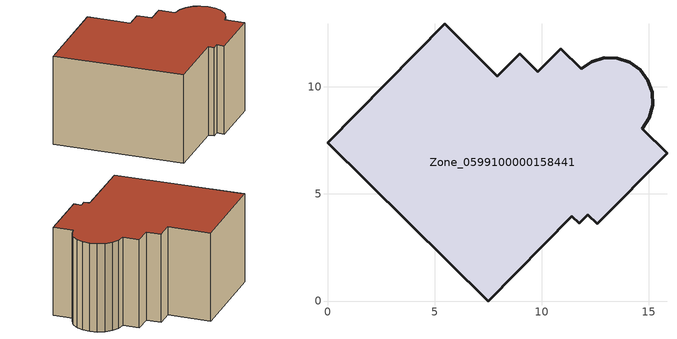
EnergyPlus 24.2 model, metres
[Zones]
Zone_0599100000158441
 floor ground (C_G): 13.52,11.33 14.1,11.14 14.59,10.79 14.95,10.3 15.15,9.73 15.18,9.13 15.01,8.54 14.69,8.03 15.84,6.9 12.58,3.6 12.14,4.03 11.74,3.62 11.4,3.95 7.5,0 0,7.38 5.46,12.93 7.93,10.5 8.96,11.55 9.82,10.7 10.88,11.77 11.83,10.83 12.34,11.17 12.92,11.34 z0
 wall outside (C_F): 7.5,0 11.4,3.95 11.74,3.62 12.14,4.03 12.58,3.6 15.84,6.9 14.69,8.03 15.01,8.54 15.18,9.13 15.15,9.73 14.95,10.3 14.59,10.79 14.1,11.14 13.52,11.33 12.92,11.34 12.34,11.17 11.83,10.83 10.88,11.77 9.82,10.7 8.96,11.55 7.93,10.5 5.46,12.93 0,7.38 7.5,0 z0:7.31
 roof outside (C_R): 8.96,11.55 7.93,10.5 5.46,12.93 0,7.38 7.5,0 11.4,3.95 11.74,3.62 12.14,4.03 12.58,3.6 15.84,6.9 14.69,8.03 15.01,8.54 15.18,9.13 15.15,9.73 14.95,10.3 14.59,10.79 14.1,11.14 13.52,11.33 12.92,11.34 12.34,11.17 11.83,10.83 10.88,11.77 9.82,10.7 z7.31
[BUILDING]
Pand.0599100000158441: North Axis=0; Terrain=City; Loads Convergence Tolerance Value=0.04; Temperature Convergence Tolerance Value=0.4; Solar Distribution=FullExterior; Maximum Number of Warmup Days=25; Minimum Number of Warmup Days=1
[Site:Location]
Rotterdam.The.Hague.AP_ZH_NLD Design_Conditions: Latitude=51.96; Longitude=4.45; Time Zone=1; Elevation=-4.5
[SITE:GROUNDTEMPERATURE:BUILDINGSURFACE]
18, 18, 18, 18, 18, 18, 18, 18, 18, 18, 18, 18
[MATERIAL] Thermal Absorptance=0.9; Solar Absorptance=0.7; Visible Absorptance=0.7
Name | Roughness | Thickness | Conductivity | Density | Specific Heat
G.D.1965 | MediumSmooth | 0.15 | 1 | 540 | 1210
F.D.1965 | Rough | 0.3 | 0.857143 | 1920 | 840
R.D.1965 | MediumRough | 0.2 | 0.08 | 1500 | 1000
[CONSTRUCTION]
C_G: G.D.1965
C_F: F.D.1965
C_R: R.D.1965
[ZONE]
Zone_0599100000158441: Type=1; Multiplier=1; Ceiling Height=Autocalculate; Volume=Autocalculate; Floor Area=autocalculate; Part of Total Floor Area=Yes
[ZONEINFILTRATION:DESIGNFLOWRATE]
Infil_Zone_0599100000158441: Zone or ZoneList or Space or SpaceList=Zone_0599100000158441; Schedule=AlwaysOn; Design Flow Rate Calculation Method=Flow/Area; Flow Rate per Floor Area=0.0042; Constant Term Coefficient=1; Temperature Term Coefficient=0; Velocity Term Coefficient=0; Velocity Squared Term Coefficient=0
[HVACTEMPLATE:ZONE:IDEALLOADSAIRSYSTEM]
Zone_0599100000158441: Maximum Heating Supply Air Temperature=50; Minimum Cooling Supply Air Temperature=13; Maximum Heating Supply Air Humidity Ratio=0.0156; Minimum Cooling Supply Air Humidity Ratio=0.0077; Heating Limit=NoLimit; Cooling Limit=NoLimit; Dehumidification Control Type=ConstantSensibleHeatRatio; Cooling Sensible Heat Ratio=0.7; Dehumidification Setpoint=60; Humidification Control Type=None; Humidification Setpoint=30; Outdoor Air Method=None; Outdoor Air Flow Rate per Person=0.00944; Outdoor Air Flow Rate per Zone Floor Area=0; Outdoor Air Flow Rate per Zone=0; Demand Controlled Ventilation Type=None; Outdoor Air Economizer Type=NoEconomizer; Heat Recovery Type=None; Sensible Heat Recovery Effectiveness=0.7; Latent Heat Recovery Effectiveness=0.65
[ZONECONTROL:THERMOSTAT]
ThermostatControl_Zone_0599100000158441: Zone or ZoneList=Zone_0599100000158441; Control Type Schedule=DualSetpointControlType; Control 1=Thermostat_Zone_0599100000158441; Temperature Difference Between Cutout And Setpoint=0
[THERMOSTATSETPOINT:DUALSETPOINT]
Thermostat_Zone_0599100000158441: Heating Setpoint Temperature Schedule=HeatingSetpoint_Zone_0599100000158441; Cooling Setpoint Temperature Schedule=CoolingSetpoint_Zone_0599100000158441
[SCHEDULE:COMPACT]
HeatingSetpoint_Zone_0599100000158441: Through: 12/31, For: AllDays, Until: 24:00, 21
CoolingSetpoint_Zone_0599100000158441: Through: 12/31, For: AllDays, Until: 24:00, 24
DualSetpointControlType: Through: 12/31, For: AllDays, Until: 24:00, 4
AlwaysOn: Through: 12/31, For: AllDays, Until: 24:00, 1
